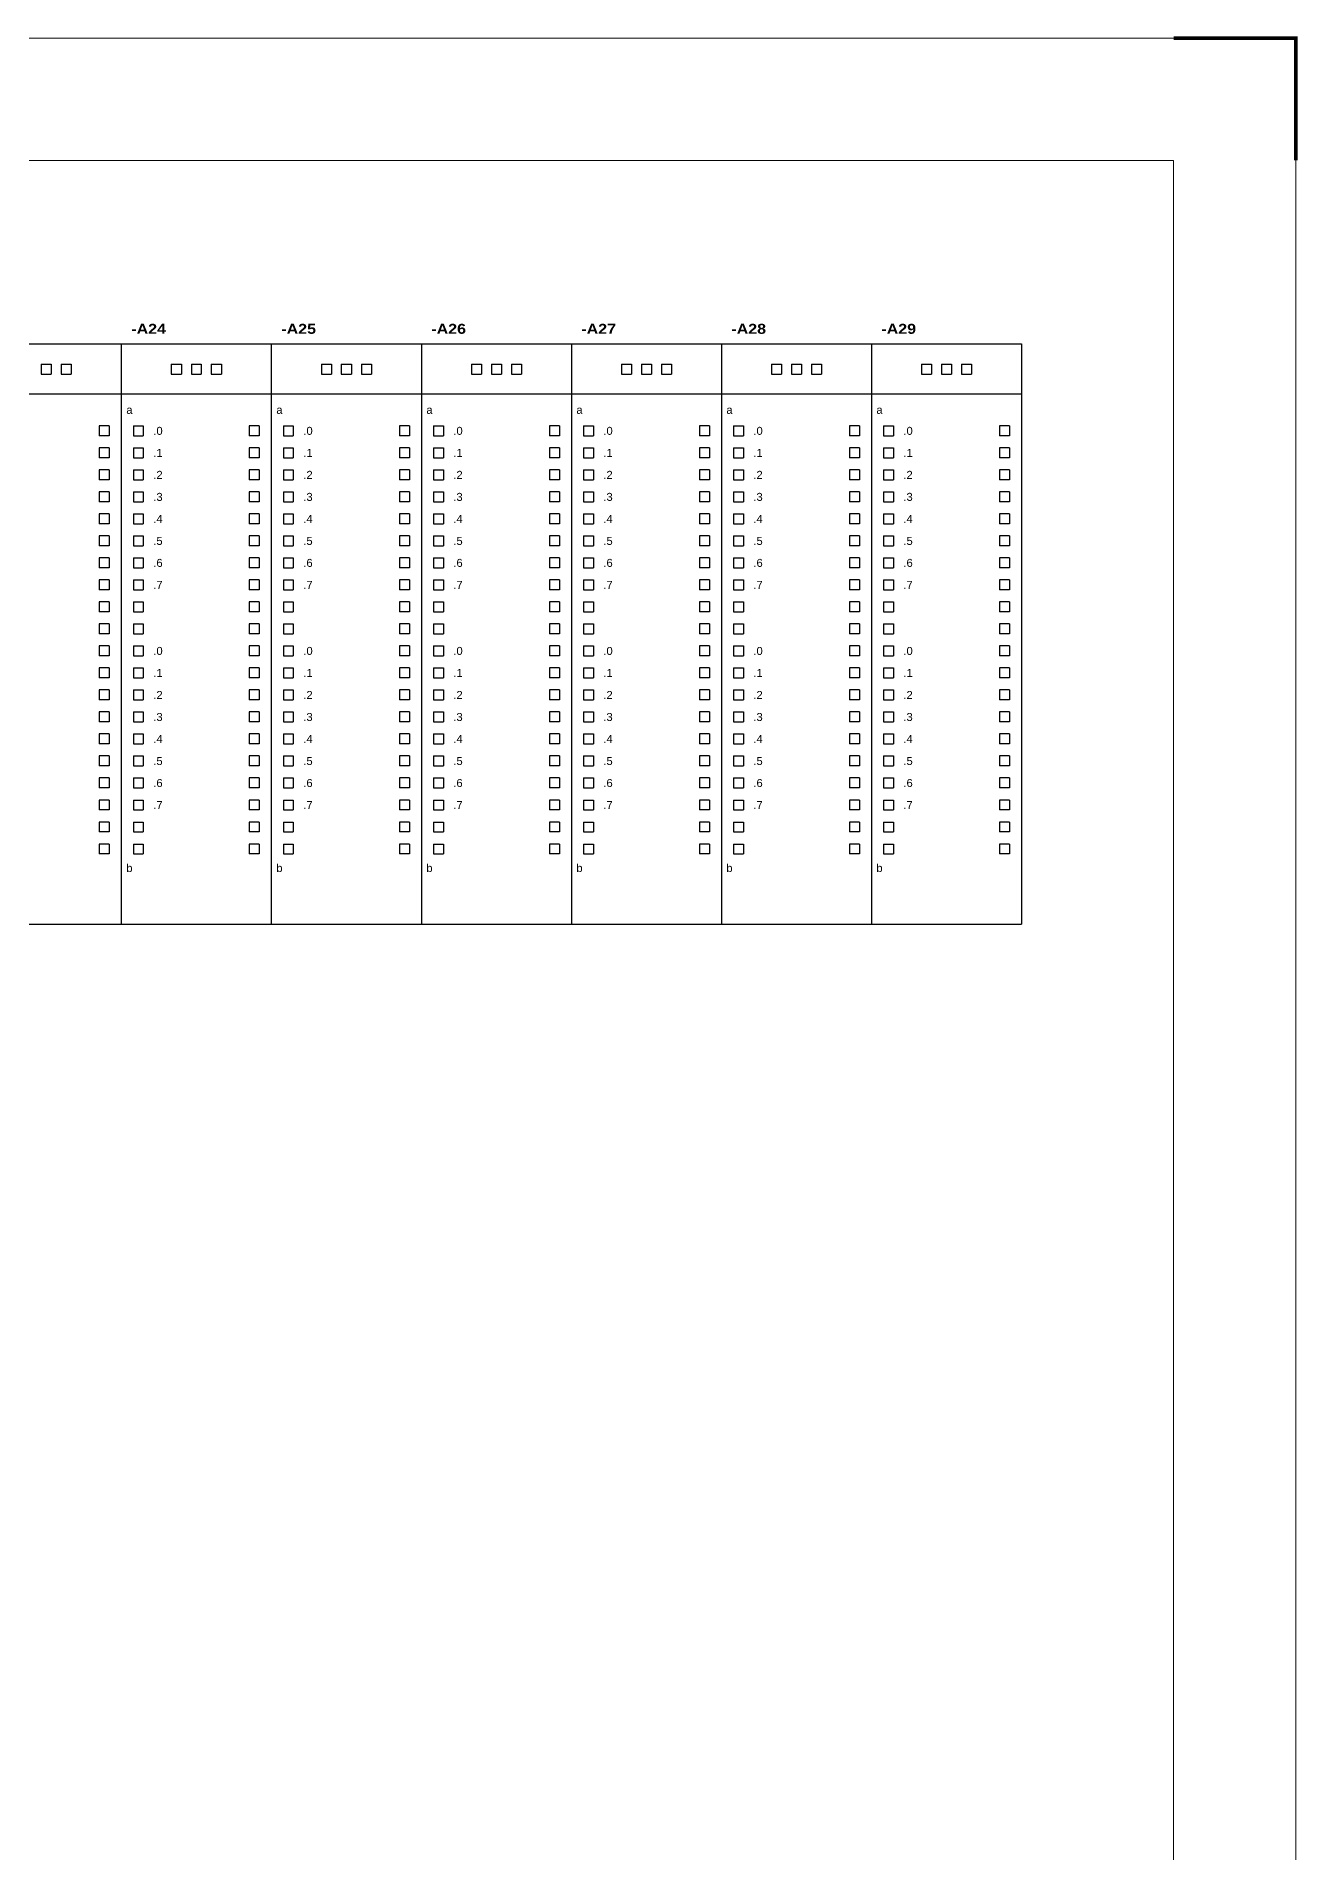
# Model space of a CAD drawing. Header units: centimetres. Extents: x 61 to 574780, y 25 to 618721.
# Drawn here: x 105670 to 140068, y 49543 to 99061 of the extents above; entities that cross this region are included whole.
import ezdxf
from ezdxf.enums import TextEntityAlignment as Align

# ---------------------------------------------------------------- set-up
doc = ezdxf.new("R2010")
doc.units = ezdxf.units.CM
doc.header["$LTSCALE"] = 25.4
doc.layers.add('Etiket-Line-L', color=7, linetype='Continuous')
doc.layers.add('EtIket-Line-S', color=2, linetype='Continuous')
doc.styles.add('Bold', font='Arial Black.ttf', dxfattribs={"height": 25.4})
doc.styles.get("Standard").update_dxf_attribs({"font": 'Arial.ttf', "height": 25.4})

# ---------------------------------------------------------------- blocks, each defined once
blk = doc.blocks.new('x5 Out Line')
at = {"const_width": 0.3}
blk.add_lwpolyline([(405.45, 277.06), (405.45, 286.71), (395.8, 286.71)], dxfattribs=at)
at = {"lineweight": 15}
blk.add_lwpolyline([(395.8, 9.65), (395.8, 277.06), (9.65, 277.06), (9.65, 9.65)], close=True, dxfattribs=at)
at = {"layer": 'EtIket-Line-S', "lineweight": 9, "ltscale": 0.5}
blk.add_lwpolyline([(0, 0), (405.45, 0), (405.45, 286.71), (0, 286.71)], close=True, dxfattribs=at)

msp = doc.modelspace()

# ---------------------------------------------------------------- linework, layer by layer
at = {"ltscale": 500}
for p, q in [((103898, 90678), (107988, 90678)), ((107988, 90678), (107988, 74860)), ((107988, 90678), (112079, 90678)), ((112079, 90678), (112079, 74860)), ((112079, 90678), (116170, 90678)), ((116170, 90678), (116170, 74860)), ((116170, 90678), (120261, 90678)), ((120261, 90678), (120261, 74860)), ((120261, 90678), (124352, 90678)), ((124352, 90678), (124352, 74860)), ((124352, 90678), (128443, 90678)), ((128443, 90678), (128443, 74860)), ((128443, 90678), (132534, 90678)), ((132534, 90678), (132534, 74860)), ((106352, 90123), (106352, 89850)), ((106352, 90123), (106625, 90123)), ((106625, 90123), (106625, 89850)), ((110443, 90123), (110443, 89850)), ((110443, 90123), (110716, 90123)), ((110716, 90123), (110716, 89850)), ((114534, 90123), (114534, 89850)), ((114534, 90123), (114807, 90123)), ((114807, 90123), (114807, 89850)), ((118625, 90123), (118625, 89850)), ((118625, 90123), (118898, 90123)), ((118898, 90123), (118898, 89850)), ((122716, 90123), (122716, 89850)), ((122716, 90123), (122988, 90123)), ((122988, 90123), (122988, 89850)), ((126807, 90123), (126807, 89850)), ((126807, 90123), (127079, 90123)), ((127079, 90123), (127079, 89850)), ((130898, 90123), (130898, 89850)), ((130898, 90123), (131170, 90123)), ((131170, 90123), (131170, 89850)), ((106352, 89850), (106625, 89850)), ((110443, 89850), (110716, 89850)), ((114534, 89850), (114807, 89850)), ((118625, 89850), (118898, 89850)), ((122716, 89850), (122988, 89850)), ((126807, 89850), (127079, 89850)), ((130898, 89850), (131170, 89850)), ((103898, 89314), (107988, 89314)), ((107988, 89314), (112079, 89314)), ((112079, 89314), (116170, 89314)), ((116170, 89314), (120261, 89314)), ((120261, 89314), (124352, 89314)), ((124352, 89314), (128443, 89314)), ((128443, 89314), (132534, 89314)), ((107388, 88441), (107388, 88169)), ((107661, 88441), (107388, 88441)), ((107661, 88169), (107388, 88169)), ((107661, 88441), (107661, 88169)), ((111479, 88441), (111479, 88169)), ((111752, 88441), (111479, 88441)), ((111752, 88169), (111479, 88169)), ((111752, 88441), (111752, 88169)), ((115570, 88441), (115570, 88169)), ((115843, 88441), (115570, 88441)), ((115843, 88169), (115570, 88169)), ((115843, 88441), (115843, 88169)), ((119661, 88441), (119661, 88169)), ((119934, 88441), (119661, 88441)), ((119934, 88169), (119661, 88169)), ((119934, 88441), (119934, 88169)), ((123752, 88441), (123752, 88169)), ((124025, 88441), (123752, 88441)), ((124025, 88169), (123752, 88169)), ((124025, 88441), (124025, 88169)), ((127843, 88441), (127843, 88169)), ((128116, 88441), (127843, 88441)), ((128116, 88169), (127843, 88169)), ((128116, 88441), (128116, 88169)), ((131934, 88441), (131934, 88169)), ((132207, 88441), (131934, 88441)), ((132207, 88169), (131934, 88169)), ((132207, 88441), (132207, 88169)), ((107388, 87841), (107388, 87569)), ((107661, 87841), (107388, 87841)), ((107661, 87841), (107661, 87569)), ((111479, 87841), (111479, 87569)), ((111752, 87841), (111479, 87841)), ((111752, 87841), (111752, 87569)), ((115570, 87841), (115570, 87569)), ((115843, 87841), (115570, 87841)), ((115843, 87841), (115843, 87569)), ((119661, 87841), (119661, 87569)), ((119934, 87841), (119661, 87841)), ((119934, 87841), (119934, 87569)), ((123752, 87841), (123752, 87569)), ((124025, 87841), (123752, 87841)), ((124025, 87841), (124025, 87569)), ((127843, 87841), (127843, 87569)), ((128116, 87841), (127843, 87841)), ((128116, 87841), (128116, 87569)), ((131934, 87841), (131934, 87569)), ((132207, 87841), (131934, 87841)), ((132207, 87841), (132207, 87569)), ((107661, 87569), (107388, 87569)), ((107388, 87241), (107388, 86969)), ((107661, 87241), (107388, 87241)), ((107661, 87241), (107661, 86969)), ((111752, 87569), (111479, 87569)), ((111479, 87241), (111479, 86969)), ((111752, 87241), (111479, 87241)), ((111752, 87241), (111752, 86969)), ((115843, 87569), (115570, 87569)), ((115570, 87241), (115570, 86969)), ((115843, 87241), (115570, 87241)), ((115843, 87241), (115843, 86969)), ((119934, 87569), (119661, 87569)), ((119661, 87241), (119661, 86969)), ((119934, 87241), (119661, 87241)), ((119934, 87241), (119934, 86969)), ((124025, 87569), (123752, 87569)), ((123752, 87241), (123752, 86969)), ((124025, 87241), (123752, 87241)), ((124025, 87241), (124025, 86969)), ((128116, 87569), (127843, 87569)), ((127843, 87241), (127843, 86969)), ((128116, 87241), (127843, 87241)), ((128116, 87241), (128116, 86969)), ((132207, 87569), (131934, 87569)), ((131934, 87241), (131934, 86969)), ((132207, 87241), (131934, 87241)), ((132207, 87241), (132207, 86969)), ((107661, 86969), (107388, 86969)), ((111752, 86969), (111479, 86969)), ((115843, 86969), (115570, 86969)), ((119934, 86969), (119661, 86969)), ((124025, 86969), (123752, 86969)), ((128116, 86969), (127843, 86969)), ((132207, 86969), (131934, 86969)), ((107388, 86641), (107388, 86369)), ((107661, 86641), (107388, 86641)), ((107661, 86369), (107388, 86369)), ((107661, 86641), (107661, 86369)), ((111479, 86641), (111479, 86369)), ((111752, 86641), (111479, 86641)), ((111752, 86369), (111479, 86369)), ((111752, 86641), (111752, 86369)), ((115570, 86641), (115570, 86369)), ((115843, 86641), (115570, 86641)), ((115843, 86369), (115570, 86369)), ((115843, 86641), (115843, 86369)), ((119661, 86641), (119661, 86369)), ((119934, 86641), (119661, 86641)), ((119934, 86369), (119661, 86369)), ((119934, 86641), (119934, 86369)), ((123752, 86641), (123752, 86369)), ((124025, 86641), (123752, 86641)), ((124025, 86369), (123752, 86369)), ((124025, 86641), (124025, 86369)), ((127843, 86641), (127843, 86369)), ((128116, 86641), (127843, 86641)), ((128116, 86369), (127843, 86369)), ((128116, 86641), (128116, 86369)), ((131934, 86641), (131934, 86369)), ((132207, 86641), (131934, 86641)), ((132207, 86369), (131934, 86369)), ((132207, 86641), (132207, 86369)), ((107388, 86041), (107388, 85769)), ((107661, 86041), (107388, 86041)), ((107661, 85769), (107388, 85769)), ((107661, 86041), (107661, 85769)), ((111479, 86041), (111479, 85769)), ((111752, 86041), (111479, 86041)), ((111752, 85769), (111479, 85769)), ((111752, 86041), (111752, 85769)), ((115570, 86041), (115570, 85769)), ((115843, 86041), (115570, 86041)), ((115843, 85769), (115570, 85769)), ((115843, 86041), (115843, 85769)), ((119661, 86041), (119661, 85769)), ((119934, 86041), (119661, 86041)), ((119934, 85769), (119661, 85769)), ((119934, 86041), (119934, 85769)), ((123752, 86041), (123752, 85769)), ((124025, 86041), (123752, 86041)), ((124025, 85769), (123752, 85769)), ((124025, 86041), (124025, 85769)), ((127843, 86041), (127843, 85769)), ((128116, 86041), (127843, 86041)), ((128116, 85769), (127843, 85769)), ((128116, 86041), (128116, 85769)), ((131934, 86041), (131934, 85769)), ((132207, 86041), (131934, 86041)), ((132207, 85769), (131934, 85769)), ((132207, 86041), (132207, 85769)), ((107388, 85441), (107388, 85169)), ((107661, 85441), (107388, 85441)), ((107661, 85441), (107661, 85169)), ((111479, 85441), (111479, 85169)), ((111752, 85441), (111479, 85441)), ((111752, 85441), (111752, 85169)), ((115570, 85441), (115570, 85169)), ((115843, 85441), (115570, 85441)), ((115843, 85441), (115843, 85169)), ((119661, 85441), (119661, 85169)), ((119934, 85441), (119661, 85441)), ((119934, 85441), (119934, 85169)), ((123752, 85441), (123752, 85169)), ((124025, 85441), (123752, 85441)), ((124025, 85441), (124025, 85169)), ((127843, 85441), (127843, 85169)), ((128116, 85441), (127843, 85441)), ((128116, 85441), (128116, 85169)), ((131934, 85441), (131934, 85169)), ((132207, 85441), (131934, 85441)), ((132207, 85441), (132207, 85169)), ((107661, 85169), (107388, 85169)), ((107388, 84841), (107388, 84569)), ((107661, 84841), (107388, 84841)), ((107661, 84841), (107661, 84569)), ((111752, 85169), (111479, 85169)), ((111479, 84841), (111479, 84569)), ((111752, 84841), (111479, 84841)), ((111752, 84841), (111752, 84569)), ((115843, 85169), (115570, 85169)), ((115570, 84841), (115570, 84569)), ((115843, 84841), (115570, 84841)), ((115843, 84841), (115843, 84569)), ((119934, 85169), (119661, 85169)), ((119661, 84841), (119661, 84569)), ((119934, 84841), (119661, 84841)), ((119934, 84841), (119934, 84569)), ((124025, 85169), (123752, 85169)), ((123752, 84841), (123752, 84569)), ((124025, 84841), (123752, 84841)), ((124025, 84841), (124025, 84569)), ((128116, 85169), (127843, 85169)), ((127843, 84841), (127843, 84569)), ((128116, 84841), (127843, 84841)), ((128116, 84841), (128116, 84569)), ((132207, 85169), (131934, 85169)), ((131934, 84841), (131934, 84569)), ((132207, 84841), (131934, 84841)), ((132207, 84841), (132207, 84569)), ((107661, 84569), (107388, 84569)), ((107388, 84241), (107388, 83969)), ((107661, 84241), (107388, 84241)), ((107661, 84241), (107661, 83969)), ((111752, 84569), (111479, 84569)), ((111479, 84241), (111479, 83969)), ((111752, 84241), (111479, 84241)), ((111752, 84241), (111752, 83969)), ((115843, 84569), (115570, 84569)), ((115570, 84241), (115570, 83969)), ((115843, 84241), (115570, 84241)), ((115843, 84241), (115843, 83969)), ((119934, 84569), (119661, 84569)), ((119661, 84241), (119661, 83969)), ((119934, 84241), (119661, 84241)), ((119934, 84241), (119934, 83969)), ((124025, 84569), (123752, 84569)), ((123752, 84241), (123752, 83969)), ((124025, 84241), (123752, 84241)), ((124025, 84241), (124025, 83969)), ((128116, 84569), (127843, 84569)), ((127843, 84241), (127843, 83969)), ((128116, 84241), (127843, 84241)), ((128116, 84241), (128116, 83969)), ((132207, 84569), (131934, 84569)), ((131934, 84241), (131934, 83969)), ((132207, 84241), (131934, 84241)), ((132207, 84241), (132207, 83969)), ((107661, 83969), (107388, 83969)), ((111752, 83969), (111479, 83969)), ((115843, 83969), (115570, 83969)), ((119934, 83969), (119661, 83969)), ((124025, 83969), (123752, 83969)), ((128116, 83969), (127843, 83969)), ((132207, 83969), (131934, 83969)), ((107388, 83641), (107388, 83369)), ((107661, 83641), (107388, 83641)), ((107661, 83369), (107388, 83369)), ((107661, 83641), (107661, 83369)), ((108316, 83641), (108316, 83369)), ((108316, 83641), (108588, 83641)), ((108316, 83369), (108588, 83369)), ((108588, 83641), (108588, 83369)), ((111479, 83641), (111479, 83369)), ((111752, 83641), (111479, 83641)), ((111752, 83369), (111479, 83369)), ((111752, 83641), (111752, 83369)), ((112407, 83641), (112407, 83369)), ((112407, 83641), (112679, 83641)), ((112407, 83369), (112679, 83369)), ((112679, 83641), (112679, 83369)), ((115570, 83641), (115570, 83369)), ((115843, 83641), (115570, 83641)), ((115843, 83369), (115570, 83369)), ((115843, 83641), (115843, 83369)), ((116498, 83641), (116498, 83369)), ((116498, 83641), (116770, 83641)), ((116498, 83369), (116770, 83369)), ((116770, 83641), (116770, 83369)), ((119661, 83641), (119661, 83369)), ((119934, 83641), (119661, 83641)), ((119934, 83369), (119661, 83369)), ((119934, 83641), (119934, 83369)), ((120588, 83641), (120588, 83369)), ((120588, 83641), (120861, 83641)), ((120588, 83369), (120861, 83369)), ((120861, 83641), (120861, 83369)), ((123752, 83641), (123752, 83369)), ((124025, 83641), (123752, 83641)), ((124025, 83369), (123752, 83369)), ((124025, 83641), (124025, 83369)), ((124679, 83641), (124679, 83369)), ((124679, 83641), (124952, 83641)), ((124679, 83369), (124952, 83369)), ((124952, 83641), (124952, 83369)), ((127843, 83641), (127843, 83369)), ((128116, 83641), (127843, 83641)), ((128116, 83369), (127843, 83369)), ((128116, 83641), (128116, 83369)), ((128770, 83641), (128770, 83369)), ((128770, 83641), (129043, 83641)), ((128770, 83369), (129043, 83369)), ((129043, 83641), (129043, 83369)), ((131934, 83641), (131934, 83369)), ((132207, 83641), (131934, 83641)), ((132207, 83369), (131934, 83369)), ((132207, 83641), (132207, 83369)), ((107388, 83041), (107388, 82769)), ((107661, 83041), (107388, 83041)), ((107661, 82769), (107388, 82769)), ((107661, 83041), (107661, 82769)), ((108316, 83041), (108316, 82769)), ((108316, 83041), (108588, 83041)), ((108316, 82769), (108588, 82769)), ((108588, 83041), (108588, 82769)), ((111479, 83041), (111479, 82769)), ((111752, 83041), (111479, 83041)), ((111752, 82769), (111479, 82769)), ((111752, 83041), (111752, 82769)), ((112407, 83041), (112407, 82769)), ((112407, 83041), (112679, 83041)), ((112407, 82769), (112679, 82769)), ((112679, 83041), (112679, 82769)), ((115570, 83041), (115570, 82769)), ((115843, 83041), (115570, 83041)), ((115843, 82769), (115570, 82769)), ((115843, 83041), (115843, 82769)), ((116498, 83041), (116498, 82769)), ((116498, 83041), (116770, 83041)), ((116498, 82769), (116770, 82769)), ((116770, 83041), (116770, 82769)), ((119661, 83041), (119661, 82769)), ((119934, 83041), (119661, 83041)), ((119934, 82769), (119661, 82769)), ((119934, 83041), (119934, 82769)), ((120588, 83041), (120588, 82769)), ((120588, 83041), (120861, 83041)), ((120588, 82769), (120861, 82769)), ((120861, 83041), (120861, 82769)), ((123752, 83041), (123752, 82769)), ((124025, 83041), (123752, 83041)), ((124025, 82769), (123752, 82769)), ((124025, 83041), (124025, 82769)), ((124679, 83041), (124679, 82769)), ((124679, 83041), (124952, 83041)), ((124679, 82769), (124952, 82769)), ((124952, 83041), (124952, 82769)), ((127843, 83041), (127843, 82769)), ((128116, 83041), (127843, 83041)), ((128116, 82769), (127843, 82769)), ((128116, 83041), (128116, 82769)), ((128770, 83041), (128770, 82769)), ((128770, 83041), (129043, 83041)), ((128770, 82769), (129043, 82769)), ((129043, 83041), (129043, 82769)), ((131934, 83041), (131934, 82769)), ((132207, 83041), (131934, 83041)), ((132207, 82769), (131934, 82769)), ((132207, 83041), (132207, 82769)), ((107388, 82441), (107388, 82169)), ((107661, 82441), (107388, 82441)), ((107661, 82441), (107661, 82169)), ((111479, 82441), (111479, 82169)), ((111752, 82441), (111479, 82441)), ((111752, 82441), (111752, 82169)), ((115570, 82441), (115570, 82169)), ((115843, 82441), (115570, 82441)), ((115843, 82441), (115843, 82169)), ((119661, 82441), (119661, 82169)), ((119934, 82441), (119661, 82441)), ((119934, 82441), (119934, 82169)), ((123752, 82441), (123752, 82169)), ((124025, 82441), (123752, 82441)), ((124025, 82441), (124025, 82169)), ((127843, 82441), (127843, 82169)), ((128116, 82441), (127843, 82441)), ((128116, 82441), (128116, 82169)), ((131934, 82441), (131934, 82169)), ((132207, 82441), (131934, 82441)), ((132207, 82441), (132207, 82169)), ((107661, 82169), (107388, 82169)), ((107388, 81841), (107388, 81569)), ((107661, 81841), (107388, 81841)), ((107661, 81841), (107661, 81569)), ((111752, 82169), (111479, 82169)), ((111479, 81841), (111479, 81569)), ((111752, 81841), (111479, 81841)), ((111752, 81841), (111752, 81569)), ((115843, 82169), (115570, 82169)), ((115570, 81841), (115570, 81569)), ((115843, 81841), (115570, 81841)), ((115843, 81841), (115843, 81569)), ((119934, 82169), (119661, 82169)), ((119661, 81841), (119661, 81569)), ((119934, 81841), (119661, 81841)), ((119934, 81841), (119934, 81569)), ((124025, 82169), (123752, 82169)), ((123752, 81841), (123752, 81569)), ((124025, 81841), (123752, 81841)), ((124025, 81841), (124025, 81569)), ((128116, 82169), (127843, 82169)), ((127843, 81841), (127843, 81569)), ((128116, 81841), (127843, 81841)), ((128116, 81841), (128116, 81569)), ((132207, 82169), (131934, 82169)), ((131934, 81841), (131934, 81569)), ((132207, 81841), (131934, 81841)), ((132207, 81841), (132207, 81569)), ((107661, 81569), (107388, 81569)), ((107388, 81241), (107388, 80969)), ((107661, 81241), (107388, 81241)), ((107661, 81241), (107661, 80969)), ((111752, 81569), (111479, 81569)), ((111479, 81241), (111479, 80969)), ((111752, 81241), (111479, 81241)), ((111752, 81241), (111752, 80969)), ((115843, 81569), (115570, 81569)), ((115570, 81241), (115570, 80969)), ((115843, 81241), (115570, 81241)), ((115843, 81241), (115843, 80969)), ((119934, 81569), (119661, 81569)), ((119661, 81241), (119661, 80969)), ((119934, 81241), (119661, 81241)), ((119934, 81241), (119934, 80969)), ((124025, 81569), (123752, 81569)), ((123752, 81241), (123752, 80969)), ((124025, 81241), (123752, 81241)), ((124025, 81241), (124025, 80969)), ((128116, 81569), (127843, 81569)), ((127843, 81241), (127843, 80969)), ((128116, 81241), (127843, 81241)), ((128116, 81241), (128116, 80969)), ((132207, 81569), (131934, 81569)), ((131934, 81241), (131934, 80969)), ((132207, 81241), (131934, 81241)), ((132207, 81241), (132207, 80969)), ((107661, 80969), (107388, 80969)), ((111752, 80969), (111479, 80969)), ((115843, 80969), (115570, 80969)), ((119934, 80969), (119661, 80969)), ((124025, 80969), (123752, 80969)), ((128116, 80969), (127843, 80969)), ((132207, 80969), (131934, 80969)), ((107388, 80641), (107388, 80369)), ((107661, 80641), (107388, 80641)), ((107661, 80369), (107388, 80369)), ((107661, 80641), (107661, 80369)), ((111479, 80641), (111479, 80369)), ((111752, 80641), (111479, 80641)), ((111752, 80369), (111479, 80369)), ((111752, 80641), (111752, 80369)), ((115570, 80641), (115570, 80369)), ((115843, 80641), (115570, 80641)), ((115843, 80369), (115570, 80369)), ((115843, 80641), (115843, 80369)), ((119661, 80641), (119661, 80369)), ((119934, 80641), (119661, 80641)), ((119934, 80369), (119661, 80369)), ((119934, 80641), (119934, 80369)), ((123752, 80641), (123752, 80369)), ((124025, 80641), (123752, 80641)), ((124025, 80369), (123752, 80369)), ((124025, 80641), (124025, 80369)), ((127843, 80641), (127843, 80369)), ((128116, 80641), (127843, 80641)), ((128116, 80369), (127843, 80369)), ((128116, 80641), (128116, 80369)), ((131934, 80641), (131934, 80369)), ((132207, 80641), (131934, 80641)), ((132207, 80369), (131934, 80369)), ((132207, 80641), (132207, 80369)), ((107388, 80041), (107388, 79769)), ((107661, 80041), (107388, 80041)), ((107661, 79769), (107388, 79769)), ((107661, 80041), (107661, 79769)), ((111479, 80041), (111479, 79769)), ((111752, 80041), (111479, 80041)), ((111752, 79769), (111479, 79769)), ((111752, 80041), (111752, 79769)), ((115570, 80041), (115570, 79769)), ((115843, 80041), (115570, 80041)), ((115843, 79769), (115570, 79769)), ((115843, 80041), (115843, 79769)), ((119661, 80041), (119661, 79769)), ((119934, 80041), (119661, 80041)), ((119934, 79769), (119661, 79769)), ((119934, 80041), (119934, 79769)), ((123752, 80041), (123752, 79769)), ((124025, 80041), (123752, 80041)), ((124025, 79769), (123752, 79769)), ((124025, 80041), (124025, 79769)), ((127843, 80041), (127843, 79769)), ((128116, 80041), (127843, 80041)), ((128116, 79769), (127843, 79769)), ((128116, 80041), (128116, 79769)), ((131934, 80041), (131934, 79769)), ((132207, 80041), (131934, 80041)), ((132207, 79769), (131934, 79769)), ((132207, 80041), (132207, 79769)), ((107388, 79441), (107388, 79169)), ((107661, 79441), (107388, 79441)), ((107661, 79441), (107661, 79169)), ((111479, 79441), (111479, 79169)), ((111752, 79441), (111479, 79441)), ((111752, 79441), (111752, 79169)), ((115570, 79441), (115570, 79169)), ((115843, 79441), (115570, 79441)), ((115843, 79441), (115843, 79169)), ((119661, 79441), (119661, 79169)), ((119934, 79441), (119661, 79441)), ((119934, 79441), (119934, 79169)), ((123752, 79441), (123752, 79169)), ((124025, 79441), (123752, 79441)), ((124025, 79441), (124025, 79169)), ((127843, 79441), (127843, 79169)), ((128116, 79441), (127843, 79441)), ((128116, 79441), (128116, 79169)), ((131934, 79441), (131934, 79169)), ((132207, 79441), (131934, 79441)), ((132207, 79441), (132207, 79169)), ((107661, 79169), (107388, 79169)), ((107388, 78841), (107388, 78569)), ((107661, 78841), (107388, 78841)), ((107661, 78841), (107661, 78569)), ((111752, 79169), (111479, 79169)), ((111479, 78841), (111479, 78569)), ((111752, 78841), (111479, 78841)), ((111752, 78841), (111752, 78569)), ((115843, 79169), (115570, 79169)), ((115570, 78841), (115570, 78569)), ((115843, 78841), (115570, 78841)), ((115843, 78841), (115843, 78569)), ((119934, 79169), (119661, 79169)), ((119661, 78841), (119661, 78569)), ((119934, 78841), (119661, 78841)), ((119934, 78841), (119934, 78569)), ((124025, 79169), (123752, 79169)), ((123752, 78841), (123752, 78569)), ((124025, 78841), (123752, 78841)), ((124025, 78841), (124025, 78569)), ((128116, 79169), (127843, 79169)), ((127843, 78841), (127843, 78569)), ((128116, 78841), (127843, 78841)), ((128116, 78841), (128116, 78569)), ((132207, 79169), (131934, 79169)), ((131934, 78841), (131934, 78569)), ((132207, 78841), (131934, 78841)), ((132207, 78841), (132207, 78569)), ((107661, 78569), (107388, 78569)), ((107388, 78241), (107388, 77969)), ((107661, 78241), (107388, 78241)), ((107661, 78241), (107661, 77969)), ((111752, 78569), (111479, 78569)), ((111479, 78241), (111479, 77969)), ((111752, 78241), (111479, 78241)), ((111752, 78241), (111752, 77969)), ((115843, 78569), (115570, 78569)), ((115570, 78241), (115570, 77969)), ((115843, 78241), (115570, 78241)), ((115843, 78241), (115843, 77969)), ((119934, 78569), (119661, 78569)), ((119661, 78241), (119661, 77969)), ((119934, 78241), (119661, 78241)), ((119934, 78241), (119934, 77969)), ((124025, 78569), (123752, 78569)), ((123752, 78241), (123752, 77969)), ((124025, 78241), (123752, 78241)), ((124025, 78241), (124025, 77969)), ((128116, 78569), (127843, 78569)), ((127843, 78241), (127843, 77969)), ((128116, 78241), (127843, 78241)), ((128116, 78241), (128116, 77969)), ((132207, 78569), (131934, 78569)), ((131934, 78241), (131934, 77969)), ((132207, 78241), (131934, 78241)), ((132207, 78241), (132207, 77969)), ((107661, 77969), (107388, 77969)), ((111752, 77969), (111479, 77969)), ((115843, 77969), (115570, 77969)), ((119934, 77969), (119661, 77969)), ((124025, 77969), (123752, 77969)), ((128116, 77969), (127843, 77969)), ((132207, 77969), (131934, 77969)), ((107388, 77641), (107388, 77369)), ((107661, 77641), (107388, 77641)), ((107661, 77369), (107388, 77369)), ((107661, 77641), (107661, 77369)), ((108316, 77641), (108316, 77369)), ((108316, 77641), (108588, 77641)), ((108316, 77369), (108588, 77369)), ((108588, 77641), (108588, 77369)), ((111479, 77641), (111479, 77369)), ((111752, 77641), (111479, 77641)), ((111752, 77369), (111479, 77369)), ((111752, 77641), (111752, 77369)), ((112407, 77641), (112407, 77369)), ((112407, 77641), (112679, 77641)), ((112407, 77369), (112679, 77369)), ((112679, 77641), (112679, 77369)), ((115570, 77641), (115570, 77369)), ((115843, 77641), (115570, 77641)), ((115843, 77369), (115570, 77369)), ((115843, 77641), (115843, 77369)), ((116498, 77641), (116498, 77369)), ((116498, 77641), (116770, 77641)), ((116498, 77369), (116770, 77369)), ((116770, 77641), (116770, 77369)), ((119661, 77641), (119661, 77369)), ((119934, 77641), (119661, 77641)), ((119934, 77369), (119661, 77369)), ((119934, 77641), (119934, 77369)), ((120588, 77641), (120588, 77369)), ((120588, 77641), (120861, 77641)), ((120588, 77369), (120861, 77369)), ((120861, 77641), (120861, 77369)), ((123752, 77641), (123752, 77369)), ((124025, 77641), (123752, 77641)), ((124025, 77369), (123752, 77369)), ((124025, 77641), (124025, 77369)), ((124679, 77641), (124679, 77369)), ((124679, 77641), (124952, 77641)), ((124679, 77369), (124952, 77369)), ((124952, 77641), (124952, 77369)), ((127843, 77641), (127843, 77369)), ((128116, 77641), (127843, 77641)), ((128116, 77369), (127843, 77369)), ((128116, 77641), (128116, 77369)), ((128770, 77641), (128770, 77369)), ((128770, 77641), (129043, 77641)), ((128770, 77369), (129043, 77369)), ((129043, 77641), (129043, 77369)), ((131934, 77641), (131934, 77369)), ((132207, 77641), (131934, 77641)), ((132207, 77369), (131934, 77369)), ((132207, 77641), (132207, 77369)), ((107388, 77041), (107388, 76769)), ((107661, 77041), (107388, 77041)), ((107661, 76769), (107388, 76769)), ((107661, 77041), (107661, 76769)), ((108316, 77041), (108316, 76769)), ((108316, 77041), (108588, 77041)), ((108316, 76769), (108588, 76769)), ((108588, 77041), (108588, 76769)), ((111479, 77041), (111479, 76769)), ((111752, 77041), (111479, 77041)), ((111752, 76769), (111479, 76769)), ((111752, 77041), (111752, 76769)), ((112407, 77041), (112407, 76769)), ((112407, 77041), (112679, 77041)), ((112407, 76769), (112679, 76769)), ((112679, 77041), (112679, 76769)), ((115570, 77041), (115570, 76769)), ((115843, 77041), (115570, 77041)), ((115843, 76769), (115570, 76769)), ((115843, 77041), (115843, 76769)), ((116498, 77041), (116498, 76769)), ((116498, 77041), (116770, 77041)), ((116498, 76769), (116770, 76769)), ((116770, 77041), (116770, 76769)), ((119661, 77041), (119661, 76769)), ((119934, 77041), (119661, 77041)), ((119934, 76769), (119661, 76769)), ((119934, 77041), (119934, 76769)), ((120588, 77041), (120588, 76769)), ((120588, 77041), (120861, 77041)), ((120588, 76769), (120861, 76769)), ((120861, 77041), (120861, 76769)), ((123752, 77041), (123752, 76769)), ((124025, 77041), (123752, 77041)), ((124025, 76769), (123752, 76769)), ((124025, 77041), (124025, 76769)), ((124679, 77041), (124679, 76769)), ((124679, 77041), (124952, 77041)), ((124679, 76769), (124952, 76769)), ((124952, 77041), (124952, 76769)), ((127843, 77041), (127843, 76769)), ((128116, 77041), (127843, 77041)), ((128116, 76769), (127843, 76769)), ((128116, 77041), (128116, 76769)), ((128770, 77041), (128770, 76769)), ((128770, 77041), (129043, 77041)), ((128770, 76769), (129043, 76769)), ((129043, 77041), (129043, 76769)), ((131934, 77041), (131934, 76769)), ((132207, 77041), (131934, 77041)), ((132207, 76769), (131934, 76769)), ((132207, 77041), (132207, 76769)), ((103898, 74860), (107988, 74860)), ((107988, 74860), (112079, 74860)), ((112079, 74860), (116170, 74860)), ((116170, 74860), (120261, 74860)), ((120261, 74860), (124352, 74860)), ((124352, 74860), (128443, 74860)), ((128443, 74860), (132534, 74860))]:
    msp.add_line(p, q, dxfattribs=at)
at = {"color": 1, "ltscale": 500}
for p, q in [((105807, 90123), (105807, 89850)), ((105807, 90123), (106079, 90123)), ((106079, 90123), (106079, 89850)), ((109898, 90123), (109898, 89850)), ((109898, 90123), (110170, 90123)), ((110170, 90123), (110170, 89850)), ((113988, 90123), (113988, 89850)), ((113988, 90123), (114261, 90123)), ((114261, 90123), (114261, 89850)), ((118079, 90123), (118079, 89850)), ((118079, 90123), (118352, 90123)), ((118352, 90123), (118352, 89850)), ((122170, 90123), (122170, 89850)), ((122170, 90123), (122443, 90123)), ((122443, 90123), (122443, 89850)), ((126261, 90123), (126261, 89850)), ((126261, 90123), (126534, 90123)), ((126534, 90123), (126534, 89850)), ((130352, 90123), (130352, 89850)), ((130352, 90123), (130625, 90123)), ((130625, 90123), (130625, 89850)), ((105807, 89850), (106079, 89850)), ((109898, 89850), (110170, 89850)), ((113988, 89850), (114261, 89850)), ((118079, 89850), (118352, 89850)), ((122170, 89850), (122443, 89850)), ((126261, 89850), (126534, 89850)), ((130352, 89850), (130625, 89850))]:
    msp.add_line(p, q, dxfattribs=at)
at = {"color": 3, "ltscale": 500}
for p, q in [((109352, 90123), (109352, 89850)), ((109352, 90123), (109625, 90123)), ((109625, 90123), (109625, 89850)), ((113443, 90123), (113443, 89850)), ((113443, 90123), (113716, 90123)), ((113716, 90123), (113716, 89850)), ((117534, 90123), (117534, 89850)), ((117534, 90123), (117807, 90123)), ((117807, 90123), (117807, 89850)), ((121625, 90123), (121625, 89850)), ((121625, 90123), (121898, 90123)), ((121898, 90123), (121898, 89850)), ((125716, 90123), (125716, 89850)), ((125716, 90123), (125988, 90123)), ((125988, 90123), (125988, 89850)), ((129807, 90123), (129807, 89850)), ((129807, 90123), (130079, 90123)), ((130079, 90123), (130079, 89850)), ((109352, 89850), (109625, 89850)), ((113443, 89850), (113716, 89850)), ((117534, 89850), (117807, 89850)), ((121625, 89850), (121898, 89850)), ((125716, 89850), (125988, 89850)), ((129807, 89850), (130079, 89850)), ((108316, 88441), (108316, 88169)), ((108316, 88441), (108588, 88441)), ((108316, 88169), (108588, 88169)), ((108588, 88441), (108588, 88169)), ((112407, 88441), (112407, 88169)), ((112407, 88441), (112679, 88441)), ((112407, 88169), (112679, 88169)), ((112679, 88441), (112679, 88169)), ((116498, 88441), (116498, 88169)), ((116498, 88441), (116770, 88441)), ((116498, 88169), (116770, 88169)), ((116770, 88441), (116770, 88169)), ((120588, 88441), (120588, 88169)), ((120588, 88441), (120861, 88441)), ((120588, 88169), (120861, 88169)), ((120861, 88441), (120861, 88169)), ((124679, 88441), (124679, 88169)), ((124679, 88441), (124952, 88441)), ((124679, 88169), (124952, 88169)), ((124952, 88441), (124952, 88169)), ((128770, 88441), (128770, 88169)), ((128770, 88441), (129043, 88441)), ((128770, 88169), (129043, 88169)), ((129043, 88441), (129043, 88169)), ((108316, 87841), (108316, 87569)), ((108316, 87841), (108588, 87841)), ((108588, 87841), (108588, 87569)), ((112407, 87841), (112407, 87569)), ((112407, 87841), (112679, 87841)), ((112679, 87841), (112679, 87569)), ((116498, 87841), (116498, 87569)), ((116498, 87841), (116770, 87841)), ((116770, 87841), (116770, 87569)), ((120588, 87841), (120588, 87569)), ((120588, 87841), (120861, 87841)), ((120861, 87841), (120861, 87569)), ((124679, 87841), (124679, 87569)), ((124679, 87841), (124952, 87841)), ((124952, 87841), (124952, 87569)), ((128770, 87841), (128770, 87569)), ((128770, 87841), (129043, 87841)), ((129043, 87841), (129043, 87569)), ((108316, 87569), (108588, 87569)), ((108316, 87241), (108316, 86969)), ((108316, 87241), (108588, 87241)), ((108588, 87241), (108588, 86969)), ((112407, 87569), (112679, 87569)), ((112407, 87241), (112407, 86969)), ((112407, 87241), (112679, 87241)), ((112679, 87241), (112679, 86969)), ((116498, 87569), (116770, 87569)), ((116498, 87241), (116498, 86969)), ((116498, 87241), (116770, 87241)), ((116770, 87241), (116770, 86969)), ((120588, 87569), (120861, 87569)), ((120588, 87241), (120588, 86969)), ((120588, 87241), (120861, 87241)), ((120861, 87241), (120861, 86969)), ((124679, 87569), (124952, 87569)), ((124679, 87241), (124679, 86969)), ((124679, 87241), (124952, 87241)), ((124952, 87241), (124952, 86969)), ((128770, 87569), (129043, 87569)), ((128770, 87241), (128770, 86969)), ((128770, 87241), (129043, 87241)), ((129043, 87241), (129043, 86969)), ((108316, 86969), (108588, 86969)), ((112407, 86969), (112679, 86969)), ((116498, 86969), (116770, 86969)), ((120588, 86969), (120861, 86969)), ((124679, 86969), (124952, 86969)), ((128770, 86969), (129043, 86969)), ((108316, 86641), (108316, 86369)), ((108316, 86641), (108588, 86641)), ((108316, 86369), (108588, 86369)), ((108588, 86641), (108588, 86369)), ((112407, 86641), (112407, 86369)), ((112407, 86641), (112679, 86641)), ((112407, 86369), (112679, 86369)), ((112679, 86641), (112679, 86369)), ((116498, 86641), (116498, 86369)), ((116498, 86641), (116770, 86641)), ((116498, 86369), (116770, 86369)), ((116770, 86641), (116770, 86369)), ((120588, 86641), (120588, 86369)), ((120588, 86641), (120861, 86641)), ((120588, 86369), (120861, 86369)), ((120861, 86641), (120861, 86369)), ((124679, 86641), (124679, 86369)), ((124679, 86641), (124952, 86641)), ((124679, 86369), (124952, 86369)), ((124952, 86641), (124952, 86369)), ((128770, 86641), (128770, 86369)), ((128770, 86641), (129043, 86641)), ((128770, 86369), (129043, 86369)), ((129043, 86641), (129043, 86369)), ((108316, 86041), (108316, 85769)), ((108316, 86041), (108588, 86041)), ((108316, 85769), (108588, 85769)), ((108588, 86041), (108588, 85769)), ((112407, 86041), (112407, 85769)), ((112407, 86041), (112679, 86041)), ((112407, 85769), (112679, 85769)), ((112679, 86041), (112679, 85769)), ((116498, 86041), (116498, 85769)), ((116498, 86041), (116770, 86041)), ((116498, 85769), (116770, 85769)), ((116770, 86041), (116770, 85769)), ((120588, 86041), (120588, 85769)), ((120588, 86041), (120861, 86041)), ((120588, 85769), (120861, 85769)), ((120861, 86041), (120861, 85769)), ((124679, 86041), (124679, 85769)), ((124679, 86041), (124952, 86041)), ((124679, 85769), (124952, 85769)), ((124952, 86041), (124952, 85769)), ((128770, 86041), (128770, 85769)), ((128770, 86041), (129043, 86041)), ((128770, 85769), (129043, 85769)), ((129043, 86041), (129043, 85769)), ((108316, 85441), (108316, 85169)), ((108316, 85441), (108588, 85441)), ((108588, 85441), (108588, 85169)), ((112407, 85441), (112407, 85169)), ((112407, 85441), (112679, 85441)), ((112679, 85441), (112679, 85169)), ((116498, 85441), (116498, 85169)), ((116498, 85441), (116770, 85441)), ((116770, 85441), (116770, 85169)), ((120588, 85441), (120588, 85169)), ((120588, 85441), (120861, 85441)), ((120861, 85441), (120861, 85169)), ((124679, 85441), (124679, 85169)), ((124679, 85441), (124952, 85441)), ((124952, 85441), (124952, 85169)), ((128770, 85441), (128770, 85169)), ((128770, 85441), (129043, 85441)), ((129043, 85441), (129043, 85169)), ((108316, 85169), (108588, 85169)), ((108316, 84841), (108316, 84569)), ((108316, 84841), (108588, 84841)), ((108588, 84841), (108588, 84569)), ((112407, 85169), (112679, 85169)), ((112407, 84841), (112407, 84569)), ((112407, 84841), (112679, 84841)), ((112679, 84841), (112679, 84569)), ((116498, 85169), (116770, 85169)), ((116498, 84841), (116498, 84569)), ((116498, 84841), (116770, 84841)), ((116770, 84841), (116770, 84569)), ((120588, 85169), (120861, 85169)), ((120588, 84841), (120588, 84569)), ((120588, 84841), (120861, 84841)), ((120861, 84841), (120861, 84569)), ((124679, 85169), (124952, 85169)), ((124679, 84841), (124679, 84569)), ((124679, 84841), (124952, 84841)), ((124952, 84841), (124952, 84569)), ((128770, 85169), (129043, 85169)), ((128770, 84841), (128770, 84569)), ((128770, 84841), (129043, 84841)), ((129043, 84841), (129043, 84569)), ((108316, 84569), (108588, 84569)), ((108316, 84241), (108316, 83969)), ((108316, 84241), (108588, 84241)), ((108588, 84241), (108588, 83969)), ((112407, 84569), (112679, 84569)), ((112407, 84241), (112407, 83969)), ((112407, 84241), (112679, 84241)), ((112679, 84241), (112679, 83969)), ((116498, 84569), (116770, 84569)), ((116498, 84241), (116498, 83969)), ((116498, 84241), (116770, 84241)), ((116770, 84241), (116770, 83969)), ((120588, 84569), (120861, 84569)), ((120588, 84241), (120588, 83969)), ((120588, 84241), (120861, 84241)), ((120861, 84241), (120861, 83969)), ((124679, 84569), (124952, 84569)), ((124679, 84241), (124679, 83969)), ((124679, 84241), (124952, 84241)), ((124952, 84241), (124952, 83969)), ((128770, 84569), (129043, 84569)), ((128770, 84241), (128770, 83969)), ((128770, 84241), (129043, 84241)), ((129043, 84241), (129043, 83969)), ((108316, 83969), (108588, 83969)), ((112407, 83969), (112679, 83969)), ((116498, 83969), (116770, 83969)), ((120588, 83969), (120861, 83969)), ((124679, 83969), (124952, 83969)), ((128770, 83969), (129043, 83969)), ((108316, 82441), (108316, 82169)), ((108316, 82441), (108588, 82441)), ((108588, 82441), (108588, 82169)), ((112407, 82441), (112407, 82169)), ((112407, 82441), (112679, 82441)), ((112679, 82441), (112679, 82169)), ((116498, 82441), (116498, 82169)), ((116498, 82441), (116770, 82441)), ((116770, 82441), (116770, 82169)), ((120588, 82441), (120588, 82169)), ((120588, 82441), (120861, 82441)), ((120861, 82441), (120861, 82169)), ((124679, 82441), (124679, 82169)), ((124679, 82441), (124952, 82441)), ((124952, 82441), (124952, 82169)), ((128770, 82441), (128770, 82169)), ((128770, 82441), (129043, 82441)), ((129043, 82441), (129043, 82169)), ((108316, 82169), (108588, 82169)), ((108316, 81841), (108316, 81569)), ((108316, 81841), (108588, 81841)), ((108588, 81841), (108588, 81569)), ((112407, 82169), (112679, 82169)), ((112407, 81841), (112407, 81569)), ((112407, 81841), (112679, 81841)), ((112679, 81841), (112679, 81569)), ((116498, 82169), (116770, 82169)), ((116498, 81841), (116498, 81569)), ((116498, 81841), (116770, 81841)), ((116770, 81841), (116770, 81569)), ((120588, 82169), (120861, 82169)), ((120588, 81841), (120588, 81569)), ((120588, 81841), (120861, 81841)), ((120861, 81841), (120861, 81569)), ((124679, 82169), (124952, 82169)), ((124679, 81841), (124679, 81569)), ((124679, 81841), (124952, 81841)), ((124952, 81841), (124952, 81569)), ((128770, 82169), (129043, 82169)), ((128770, 81841), (128770, 81569)), ((128770, 81841), (129043, 81841)), ((129043, 81841), (129043, 81569)), ((108316, 81569), (108588, 81569)), ((108316, 81241), (108316, 80969)), ((108316, 81241), (108588, 81241)), ((108588, 81241), (108588, 80969)), ((112407, 81569), (112679, 81569)), ((112407, 81241), (112407, 80969)), ((112407, 81241), (112679, 81241)), ((112679, 81241), (112679, 80969)), ((116498, 81569), (116770, 81569)), ((116498, 81241), (116498, 80969)), ((116498, 81241), (116770, 81241)), ((116770, 81241), (116770, 80969)), ((120588, 81569), (120861, 81569)), ((120588, 81241), (120588, 80969)), ((120588, 81241), (120861, 81241)), ((120861, 81241), (120861, 80969)), ((124679, 81569), (124952, 81569)), ((124679, 81241), (124679, 80969)), ((124679, 81241), (124952, 81241)), ((124952, 81241), (124952, 80969)), ((128770, 81569), (129043, 81569)), ((128770, 81241), (128770, 80969)), ((128770, 81241), (129043, 81241)), ((129043, 81241), (129043, 80969)), ((108316, 80969), (108588, 80969)), ((112407, 80969), (112679, 80969)), ((116498, 80969), (116770, 80969)), ((120588, 80969), (120861, 80969)), ((124679, 80969), (124952, 80969)), ((128770, 80969), (129043, 80969)), ((108316, 80641), (108316, 80369)), ((108316, 80641), (108588, 80641)), ((108316, 80369), (108588, 80369)), ((108588, 80641), (108588, 80369)), ((112407, 80641), (112407, 80369)), ((112407, 80641), (112679, 80641)), ((112407, 80369), (112679, 80369)), ((112679, 80641), (112679, 80369)), ((116498, 80641), (116498, 80369)), ((116498, 80641), (116770, 80641)), ((116498, 80369), (116770, 80369)), ((116770, 80641), (116770, 80369)), ((120588, 80641), (120588, 80369)), ((120588, 80641), (120861, 80641)), ((120588, 80369), (120861, 80369)), ((120861, 80641), (120861, 80369)), ((124679, 80641), (124679, 80369)), ((124679, 80641), (124952, 80641)), ((124679, 80369), (124952, 80369)), ((124952, 80641), (124952, 80369)), ((128770, 80641), (128770, 80369)), ((128770, 80641), (129043, 80641)), ((128770, 80369), (129043, 80369)), ((129043, 80641), (129043, 80369)), ((108316, 80041), (108316, 79769)), ((108316, 80041), (108588, 80041)), ((108316, 79769), (108588, 79769)), ((108588, 80041), (108588, 79769)), ((112407, 80041), (112407, 79769)), ((112407, 80041), (112679, 80041)), ((112407, 79769), (112679, 79769)), ((112679, 80041), (112679, 79769)), ((116498, 80041), (116498, 79769)), ((116498, 80041), (116770, 80041)), ((116498, 79769), (116770, 79769)), ((116770, 80041), (116770, 79769)), ((120588, 80041), (120588, 79769)), ((120588, 80041), (120861, 80041)), ((120588, 79769), (120861, 79769)), ((120861, 80041), (120861, 79769)), ((124679, 80041), (124679, 79769)), ((124679, 80041), (124952, 80041)), ((124679, 79769), (124952, 79769)), ((124952, 80041), (124952, 79769)), ((128770, 80041), (128770, 79769)), ((128770, 80041), (129043, 80041)), ((128770, 79769), (129043, 79769)), ((129043, 80041), (129043, 79769)), ((108316, 79441), (108316, 79169)), ((108316, 79441), (108588, 79441)), ((108588, 79441), (108588, 79169)), ((112407, 79441), (112407, 79169)), ((112407, 79441), (112679, 79441)), ((112679, 79441), (112679, 79169)), ((116498, 79441), (116498, 79169)), ((116498, 79441), (116770, 79441)), ((116770, 79441), (116770, 79169)), ((120588, 79441), (120588, 79169)), ((120588, 79441), (120861, 79441)), ((120861, 79441), (120861, 79169)), ((124679, 79441), (124679, 79169)), ((124679, 79441), (124952, 79441)), ((124952, 79441), (124952, 79169)), ((128770, 79441), (128770, 79169)), ((128770, 79441), (129043, 79441)), ((129043, 79441), (129043, 79169)), ((108316, 79169), (108588, 79169)), ((108316, 78841), (108316, 78569)), ((108316, 78841), (108588, 78841)), ((108588, 78841), (108588, 78569)), ((112407, 79169), (112679, 79169)), ((112407, 78841), (112407, 78569)), ((112407, 78841), (112679, 78841)), ((112679, 78841), (112679, 78569)), ((116498, 79169), (116770, 79169)), ((116498, 78841), (116498, 78569)), ((116498, 78841), (116770, 78841)), ((116770, 78841), (116770, 78569)), ((120588, 79169), (120861, 79169)), ((120588, 78841), (120588, 78569)), ((120588, 78841), (120861, 78841)), ((120861, 78841), (120861, 78569)), ((124679, 79169), (124952, 79169)), ((124679, 78841), (124679, 78569)), ((124679, 78841), (124952, 78841)), ((124952, 78841), (124952, 78569)), ((128770, 79169), (129043, 79169)), ((128770, 78841), (128770, 78569)), ((128770, 78841), (129043, 78841)), ((129043, 78841), (129043, 78569)), ((108316, 78569), (108588, 78569)), ((108316, 78241), (108316, 77969)), ((108316, 78241), (108588, 78241)), ((108588, 78241), (108588, 77969)), ((112407, 78569), (112679, 78569)), ((112407, 78241), (112407, 77969)), ((112407, 78241), (112679, 78241)), ((112679, 78241), (112679, 77969)), ((116498, 78569), (116770, 78569)), ((116498, 78241), (116498, 77969)), ((116498, 78241), (116770, 78241)), ((116770, 78241), (116770, 77969)), ((120588, 78569), (120861, 78569)), ((120588, 78241), (120588, 77969)), ((120588, 78241), (120861, 78241)), ((120861, 78241), (120861, 77969)), ((124679, 78569), (124952, 78569)), ((124679, 78241), (124679, 77969)), ((124679, 78241), (124952, 78241)), ((124952, 78241), (124952, 77969)), ((128770, 78569), (129043, 78569)), ((128770, 78241), (128770, 77969)), ((128770, 78241), (129043, 78241)), ((129043, 78241), (129043, 77969)), ((108316, 77969), (108588, 77969)), ((112407, 77969), (112679, 77969)), ((116498, 77969), (116770, 77969)), ((120588, 77969), (120861, 77969)), ((124679, 77969), (124952, 77969)), ((128770, 77969), (129043, 77969))]:
    msp.add_line(p, q, dxfattribs=at)

# ---------------------------------------------------------------- block references
at = {"layer": 'Etiket-Line-L', "lineweight": 0, "xscale": 345.057685819875, "yscale": 345.057685819875, "zscale": 345.057685819875}
msp.add_blockref('x5 Out Line', (112, 77), dxfattribs=at)

# ---------------------------------------------------------------- texts
at = {"ltscale": 500, "style": 'Bold'}
for s, p in [('-A24', (108261, 90950)), ('-A25', (112352, 90950)), ('-A26', (116443, 90950)), ('-A27', (120534, 90950)), ('-A28', (124625, 90950)), ('-A29', (128716, 90950))]:
    msp.add_text(s, height=272.7, dxfattribs=at).set_placement(p)
at = {"ltscale": 500}
for p in [(108125, 88769), (112216, 88769), (116307, 88769), (120398, 88769), (124488, 88769), (128579, 88769)]:
    msp.add_text('a', height=218, dxfattribs=at).set_placement(p)
for s, p in [('.0', (108861, 88305)), ('.0', (112952, 88305)), ('.0', (117043, 88305)), ('.0', (121134, 88305)), ('.0', (125225, 88305)), ('.0', (129316, 88305)), ('.1', (108861, 87705)), ('.1', (112952, 87705)), ('.1', (117043, 87705)), ('.1', (121134, 87705)), ('.1', (125225, 87705)), ('.1', (129316, 87705)), ('.2', (108861, 87105)), ('.2', (112952, 87105)), ('.2', (117043, 87105)), ('.2', (121134, 87105)), ('.2', (125225, 87105)), ('.2', (129316, 87105)), ('.3', (108861, 86505)), ('.3', (112952, 86505)), ('.3', (117043, 86505)), ('.3', (121134, 86505)), ('.3', (125225, 86505)), ('.3', (129316, 86505)), ('.4', (108861, 85905)), ('.4', (112952, 85905)), ('.4', (117043, 85905)), ('.4', (121134, 85905)), ('.4', (125225, 85905)), ('.4', (129316, 85905)), ('.5', (108861, 85305)), ('.5', (112952, 85305)), ('.5', (117043, 85305)), ('.5', (121134, 85305)), ('.5', (125225, 85305)), ('.5', (129316, 85305)), ('.6', (108861, 84705)), ('.6', (112952, 84705)), ('.6', (117043, 84705)), ('.6', (121134, 84705)), ('.6', (125225, 84705)), ('.6', (129316, 84705)), ('.7', (108861, 84105)), ('.7', (112952, 84105)), ('.7', (117043, 84105)), ('.7', (121134, 84105)), ('.7', (125225, 84105)), ('.7', (129316, 84105)), ('.0', (108861, 82305)), ('.0', (112952, 82305)), ('.0', (117043, 82305)), ('.0', (121134, 82305)), ('.0', (125225, 82305)), ('.0', (129316, 82305)), ('.1', (108861, 81705)), ('.1', (112952, 81705)), ('.1', (117043, 81705)), ('.1', (121134, 81705)), ('.1', (125225, 81705)), ('.1', (129316, 81705)), ('.2', (108861, 81105)), ('.2', (112952, 81105)), ('.2', (117043, 81105)), ('.2', (121134, 81105)), ('.2', (125225, 81105)), ('.2', (129316, 81105)), ('.3', (108861, 80505)), ('.3', (112952, 80505)), ('.3', (117043, 80505)), ('.3', (121134, 80505)), ('.3', (125225, 80505)), ('.3', (129316, 80505)), ('.4', (108861, 79905)), ('.4', (112952, 79905)), ('.4', (117043, 79905)), ('.4', (121134, 79905)), ('.4', (125225, 79905)), ('.4', (129316, 79905)), ('.5', (108861, 79305)), ('.5', (112952, 79305)), ('.5', (117043, 79305)), ('.5', (121134, 79305)), ('.5', (125225, 79305)), ('.5', (129316, 79305)), ('.6', (108861, 78705)), ('.6', (112952, 78705)), ('.6', (117043, 78705)), ('.6', (121134, 78705)), ('.6', (125225, 78705)), ('.6', (129316, 78705)), ('.7', (108861, 78105)), ('.7', (112952, 78105)), ('.7', (117043, 78105)), ('.7', (121134, 78105)), ('.7', (125225, 78105)), ('.7', (129316, 78105))]:
    msp.add_text(s, height=218.2, dxfattribs=at).set_placement(p, align=Align.MIDDLE_LEFT)
for p in [(108125, 76496), (112216, 76496), (116307, 76496), (120398, 76496), (124488, 76496), (128579, 76496)]:
    msp.add_text('b', height=218, dxfattribs=at).set_placement(p, align=Align.TOP_LEFT)

doc.saveas('drawing.dxf')
